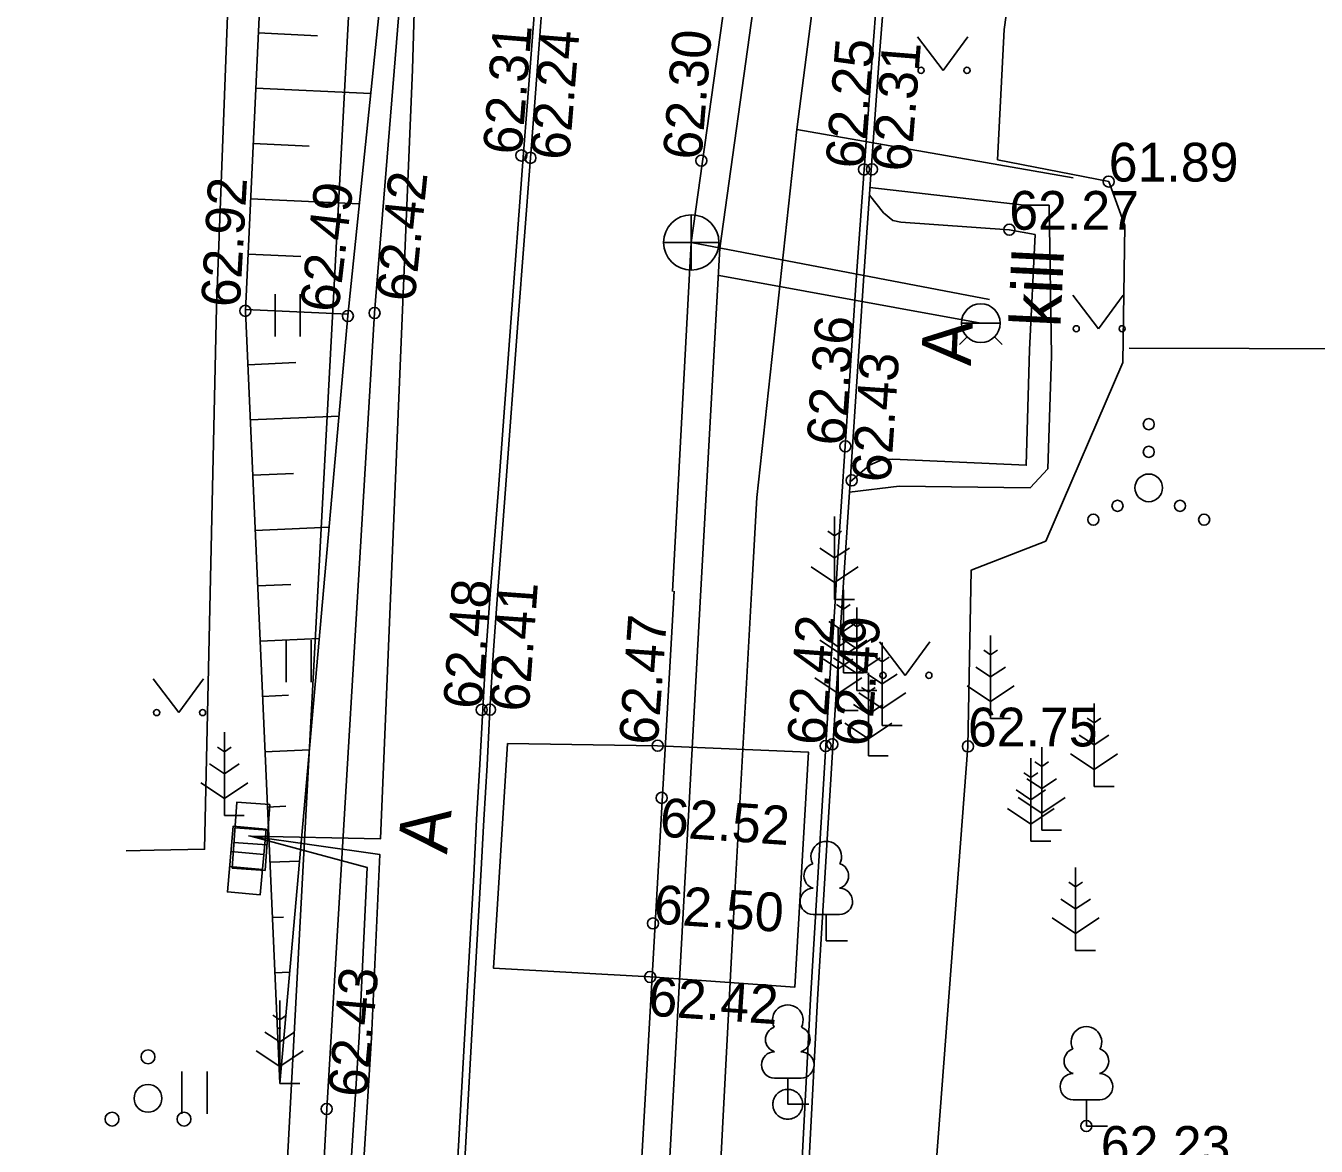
# Model space of a CAD drawing. Extents: x 641061 to 641498, y 6454023 to 6455094.
# Drawn here: x 641297.89 to 641321.2, y 6454374.28 to 6454394.52 of the extents above; entities that cross this region are included whole.
import ezdxf

# ---------------------------------------------------------------- set-up
doc = ezdxf.new("R2010")
doc.units = 0
for name, color, linetype in [('AED', 7, 'Continuous'), ('ELRAJATISMP', 7, 'Continuous'), ('HALJASTUS', 7, 'Continuous'), ('KKAEV', 7, 'Continuous'), ('KORGUS-EH2000', 7, 'Continuous'), ('KTRASS', 7, 'Continuous'), ('MPKAABEL', 7, 'Continuous'), ('MPOHULIIN', 7, 'Continuous'), ('PUU', 7, 'Continuous'), ('RELJEEF', 7, 'Continuous'), ('SITRASS', 7, 'Continuous'), ('TEE', 7, 'Continuous'), ('VKAEV', 7, 'Continuous'), ('VTRASS', 7, 'Continuous')]:
    doc.layers.add(name, color=color, linetype=linetype)

msp = doc.modelspace()

# ---------------------------------------------------------------- linework, layer by layer
at = {"layer": 'AED'}
msp.add_lwpolyline([(641302.177, 6454410.432), (641301.952, 6454405.881), (641301.334, 6454389.443), (641301.117, 6454379.646), (641300.208, 6454379.629), (641299.701, 6454379.62)], dxfattribs=at)
at = {"layer": 'ELRAJATISMP'}
for p, q in [((641302.262, 6454379.994), (641301.667, 6454380.036)), ((641302.243, 6454379.724), (641301.648, 6454379.766)), ((641302.187, 6454379.553), (641301.593, 6454379.606)), ((641302.163, 6454379.282), (641301.569, 6454379.335))]:
    msp.add_line(p, q, dxfattribs=at)
for points in [[(641302.295, 6454380.455), (641302.211, 6454379.263), (641301.615, 6454379.305), (641301.699, 6454380.497)], [(641302.228, 6454380.012), (641302.122, 6454378.823), (641301.528, 6454378.876), (641301.634, 6454380.065)]]:
    msp.add_lwpolyline(points, close=True, dxfattribs=at)
at = {"layer": 'HALJASTUS'}
for p, q in [((641313.997, 6454394.326), (641314.46, 6454393.719)), ((641314.46, 6454393.719), (641314.906, 6454394.326)), ((641302.389, 6454389.673), (641302.389, 6454388.911)), ((641302.845, 6454389.673), (641302.845, 6454388.911)), ((641316.8, 6454389.657), (641317.263, 6454389.05)), ((641317.263, 6454389.05), (641317.709, 6454389.657)), ((641302.588, 6454383.425), (641302.588, 6454382.663)), ((641303.044, 6454383.425), (641303.044, 6454382.663)), ((641313.31, 6454383.395), (641313.773, 6454382.788)), ((641313.773, 6454382.788), (641314.219, 6454383.395)), ((641300.189, 6454382.723), (641300.652, 6454382.116)), ((641300.652, 6454382.116), (641301.098, 6454382.723)), ((641300.707, 6454375.629), (641300.707, 6454374.867)), ((641301.163, 6454375.629), (641301.163, 6454374.867))]:
    msp.add_line(p, q, dxfattribs=at)
for points in [[(641317.737, 6454349.004), (641317.759, 6454349.225), (641317.32, 6454350.114), (641314.006, 6454351.156), (641312.911, 6454352.949), (641313.105, 6454354.31), (641313.294, 6454356.999), (641313.865, 6454367.848), (641314.905, 6454381.504), (641314.963, 6454384.687), (641316.312, 6454385.212), (641317.705, 6454388.439), (641317.739, 6454390.915), (641317.449, 6454391.71), (641315.44, 6454392.104), (641315.562, 6454394.454), (641316.306, 6454399.832), (641317.388, 6454402.972), (641318.062, 6454406.046)], [(641317.818, 6454388.7), (641326.495, 6454388.675), (641331.894, 6454389.289), (641338.246, 6454389.162), (641347.185, 6454389.594), (641353.448, 6454388.694), (641357.574, 6454386.947)]]:
    msp.add_lwpolyline(points, dxfattribs=at)
for centre, radius in [((641314.059, 6454393.719), 0.055), ((641314.888, 6454393.719), 0.055), ((641316.862, 6454389.05), 0.055), ((641317.691, 6454389.05), 0.055), ((641318.172, 6454387.326), 0.1), ((641318.172, 6454386.826), 0.1), ((641318.172, 6454386.176), 0.25), ((641317.607, 6454385.851), 0.1), ((641318.737, 6454385.851), 0.1), ((641317.172, 6454385.601), 0.1), ((641319.172, 6454385.601), 0.1), ((641313.372, 6454382.788), 0.055), ((641314.201, 6454382.788), 0.055), ((641300.251, 6454382.116), 0.055), ((641301.08, 6454382.116), 0.055)]:
    msp.add_circle(centre, radius, dxfattribs=at)
at = {"layer": 'KKAEV'}
for p, q in [((641309.908, 6454390.109), (641309.908, 6454391.109)), ((641309.408, 6454390.609), (641310.408, 6454390.609))]:
    msp.add_line(p, q, dxfattribs=at)
msp.add_circle((641309.908, 6454390.609), 0.5, dxfattribs=at)
at = {"layer": 'KORGUS-EH2000'}
for centre in [(641306.84, 6454392.181), (641307.003, 6454392.138), (641310.09, 6454392.088), (641313.029, 6454391.928), (641313.171, 6454391.929), (641317.449, 6454391.71), (641315.653, 6454390.839), (641301.854, 6454389.374), (641303.705, 6454389.281), (641304.187, 6454389.336), (641312.69, 6454386.926), (641312.806, 6454386.31), (641306.123, 6454382.165), (641306.271, 6454382.168), (641309.3, 6454381.517), (641312.337, 6454381.513), (641312.457, 6454381.542), (641314.905, 6454381.504), (641309.372, 6454380.575), (641309.216, 6454378.306), (641309.165, 6454377.339), (641303.323, 6454374.954), (641317.045, 6454374.645)]:
    msp.add_circle(centre, 0.1, dxfattribs=at)
at = {"layer": 'KTRASS'}
for points in [[(641309.908, 6454390.609), (641315.669, 6454431.812)], [(641309.568, 6454384.305), (641309.908, 6454390.609)], [(641309.908, 6454390.609), (641315.298, 6454389.576)], [(641307.264, 6454343.389), (641309.6, 6454384.307)]]:
    msp.add_lwpolyline(points, dxfattribs=at)
at = {"layer": 'MPKAABEL'}
for points in [[(641299.38, 6454442.946), (641298.62, 6454442.062), (641302.161, 6454441.018), (641304.291, 6454440.775), (641306.989, 6454440.468), (641311.159, 6454438.521), (641311.785, 6454437.579), (641310.575, 6454427.575), (641308.429, 6454417.727), (641305.621, 6454408.877), (641305.184, 6454404.461), (641304.871, 6454393.735), (641304.297, 6454379.836), (641301.955, 6454379.88)], [(641301.955, 6454379.88), (641304.054, 6454379.315), (641303.91, 6454376.251), (641303.092, 6454363.558), (641303.043, 6454358.851), (641302.676, 6454353.943), (641302.77, 6454339.843), (641302.155, 6454327.014), (641301.2, 6454314.509), (641299.394, 6454312.705), (641295.775, 6454312.259), (641294.258, 6454310.555), (641294.464, 6454306.021), (641294.067, 6454301.229), (641292.848, 6454301.478)], [(641313.691, 6454351.852), (641312.458, 6454351.266), (641303.099, 6454351.121), (641302.917, 6454353.941), (641303.317, 6454358.801), (641303.335, 6454363.568), (641304.131, 6454376.239), (641304.281, 6454379.553), (641301.913, 6454379.891)]]:
    msp.add_lwpolyline(points, dxfattribs=at)
at = {"layer": 'MPOHULIIN'}
msp.add_lwpolyline([(641291.277, 6454242.102), (641298.323, 6454283.777), (641300.247, 6454325.915), (641302.316, 6454368.417), (641304.51, 6454409.572), (641310.473, 6454456.209)], dxfattribs=at)
at = {"layer": 'PUU'}
for p, q in [((641312.497, 6454385.661), (641312.497, 6454384.161)), ((641312.497, 6454385.311), (641312.373, 6454385.394)), ((641312.621, 6454385.394), (641312.497, 6454385.311)), ((641312.497, 6454384.911), (641312.23, 6454385.089)), ((641312.764, 6454385.089), (641312.497, 6454384.911)), ((641312.073, 6454384.75), (641312.497, 6454384.468)), ((641312.497, 6454384.468), (641312.921, 6454384.75)), ((641312.857, 6454384.161), (641312.497, 6454384.161)), ((641312.657, 6454384.335), (641312.657, 6454382.835)), ((641312.657, 6454383.985), (641312.533, 6454384.068)), ((641312.781, 6454384.068), (641312.657, 6454383.985)), ((641312.899, 6454384.017), (641312.899, 6454382.517)), ((641312.657, 6454383.585), (641312.39, 6454383.763)), ((641312.924, 6454383.763), (641312.657, 6454383.585)), ((641312.899, 6454383.667), (641312.775, 6454383.75)), ((641313.023, 6454383.75), (641312.899, 6454383.667)), ((641312.562, 6454383.655), (641312.562, 6454382.155)), ((641315.315, 6454383.511), (641315.315, 6454382.011)), ((641312.233, 6454383.424), (641312.657, 6454383.142)), ((641312.562, 6454383.305), (641312.438, 6454383.388)), ((641312.686, 6454383.388), (641312.562, 6454383.305)), ((641312.899, 6454383.267), (641312.632, 6454383.445)), ((641312.657, 6454383.142), (641313.081, 6454383.424)), ((641313.166, 6454383.445), (641312.899, 6454383.267)), ((641313.359, 6454383.384), (641313.359, 6454381.884)), ((641315.315, 6454383.161), (641315.191, 6454383.244)), ((641315.439, 6454383.244), (641315.315, 6454383.161)), ((641312.562, 6454382.905), (641312.295, 6454383.083)), ((641312.475, 6454383.106), (641312.899, 6454382.824)), ((641312.829, 6454383.083), (641312.562, 6454382.905)), ((641312.899, 6454382.824), (641313.323, 6454383.106)), ((641313.359, 6454383.034), (641313.235, 6454383.117)), ((641313.483, 6454383.117), (641313.359, 6454383.034)), ((641313.017, 6454382.835), (641312.657, 6454382.835)), ((641313.359, 6454382.634), (641313.092, 6454382.812)), ((641313.107, 6454382.836), (641313.107, 6454381.336)), ((641313.626, 6454382.812), (641313.359, 6454382.634)), ((641315.315, 6454382.761), (641315.048, 6454382.939)), ((641315.582, 6454382.939), (641315.315, 6454382.761)), ((641312.138, 6454382.744), (641312.562, 6454382.462)), ((641312.562, 6454382.462), (641312.986, 6454382.744)), ((641313.107, 6454382.486), (641312.983, 6454382.569)), ((641313.231, 6454382.569), (641313.107, 6454382.486)), ((641314.891, 6454382.6), (641315.315, 6454382.318)), ((641315.315, 6454382.318), (641315.739, 6454382.6)), ((641313.259, 6454382.517), (641312.899, 6454382.517)), ((641312.935, 6454382.473), (641313.359, 6454382.191)), ((641313.359, 6454382.191), (641313.783, 6454382.473)), ((641312.922, 6454382.155), (641312.562, 6454382.155)), ((641313.107, 6454382.086), (641312.84, 6454382.264)), ((641313.374, 6454382.264), (641313.107, 6454382.086)), ((641317.184, 6454382.28), (641317.184, 6454380.78)), ((641312.683, 6454381.925), (641313.107, 6454381.643)), ((641313.107, 6454381.643), (641313.531, 6454381.925)), ((641313.719, 6454381.884), (641313.359, 6454381.884)), ((641315.675, 6454382.011), (641315.315, 6454382.011)), ((641317.184, 6454381.93), (641317.06, 6454382.013)), ((641317.308, 6454382.013), (641317.184, 6454381.93)), ((641301.474, 6454381.759), (641301.474, 6454380.259)), ((641317.184, 6454381.53), (641316.917, 6454381.708)), ((641317.451, 6454381.708), (641317.184, 6454381.53)), ((641301.474, 6454381.409), (641301.35, 6454381.492)), ((641301.598, 6454381.492), (641301.474, 6454381.409)), ((641316.238, 6454381.493), (641316.238, 6454379.993)), ((641316.76, 6454381.369), (641317.184, 6454381.087)), ((641317.184, 6454381.087), (641317.608, 6454381.369)), ((641301.474, 6454381.009), (641301.207, 6454381.187)), ((641301.741, 6454381.187), (641301.474, 6454381.009)), ((641313.467, 6454381.336), (641313.107, 6454381.336)), ((641316.042, 6454381.291), (641316.042, 6454379.791)), ((641316.238, 6454381.143), (641316.114, 6454381.226)), ((641316.362, 6454381.226), (641316.238, 6454381.143)), ((641316.042, 6454380.941), (641315.918, 6454381.024)), ((641316.238, 6454380.743), (641315.971, 6454380.921)), ((641316.166, 6454381.024), (641316.042, 6454380.941)), ((641316.505, 6454380.921), (641316.238, 6454380.743)), ((641301.05, 6454380.848), (641301.474, 6454380.566)), ((641301.474, 6454380.566), (641301.898, 6454380.848)), ((641316.042, 6454380.541), (641315.775, 6454380.719)), ((641316.309, 6454380.719), (641316.042, 6454380.541)), ((641317.544, 6454380.78), (641317.184, 6454380.78)), ((641315.814, 6454380.582), (641316.238, 6454380.3)), ((641316.238, 6454380.3), (641316.662, 6454380.582)), ((641301.834, 6454380.259), (641301.474, 6454380.259)), ((641315.618, 6454380.38), (641316.042, 6454380.098)), ((641316.042, 6454380.098), (641316.466, 6454380.38)), ((641316.598, 6454379.993), (641316.238, 6454379.993)), ((641316.402, 6454379.791), (641316.042, 6454379.791)), ((641316.85, 6454379.318), (641316.85, 6454377.818)), ((641316.85, 6454378.968), (641316.726, 6454379.051)), ((641316.974, 6454379.051), (641316.85, 6454378.968)), ((641316.85, 6454378.568), (641316.583, 6454378.746)), ((641317.117, 6454378.746), (641316.85, 6454378.568)), ((641312.587, 6454378.467), (641312.107, 6454378.467)), ((641312.347, 6454377.992), (641312.347, 6454378.467)), ((641316.426, 6454378.407), (641316.85, 6454378.125)), ((641316.85, 6454378.125), (641317.274, 6454378.407)), ((641312.727, 6454377.992), (641312.347, 6454377.992)), ((641317.21, 6454377.818), (641316.85, 6454377.818)), ((641302.475, 6454376.914), (641302.475, 6454375.414)), ((641302.475, 6454376.564), (641302.351, 6454376.647)), ((641302.599, 6454376.647), (641302.475, 6454376.564)), ((641302.475, 6454376.164), (641302.208, 6454376.342)), ((641302.742, 6454376.342), (641302.475, 6454376.164)), ((641302.051, 6454376.003), (641302.475, 6454375.721)), ((641302.475, 6454375.721), (641302.899, 6454376.003)), ((641302.835, 6454375.414), (641302.475, 6454375.414)), ((641311.891, 6454375.513), (641311.411, 6454375.513)), ((641311.651, 6454375.038), (641311.651, 6454375.513)), ((641317.285, 6454375.12), (641316.805, 6454375.12)), ((641317.045, 6454374.645), (641317.045, 6454375.12)), ((641312.031, 6454375.038), (641311.651, 6454375.038)), ((641317.425, 6454374.645), (641317.045, 6454374.645))]:
    msp.add_line(p, q, dxfattribs=at)
msp.add_lwpolyline([(641311.921, 6454375.038), (641311.92, 6454375.062), (641311.917, 6454375.085), (641311.911, 6454375.108), (641311.904, 6454375.131), (641311.895, 6454375.152), (641311.884, 6454375.173), (641311.872, 6454375.193), (641311.857, 6454375.212), (641311.842, 6454375.229), (641311.824, 6454375.245), (641311.806, 6454375.259), (641311.786, 6454375.272), (641311.765, 6454375.283), (641311.743, 6454375.292), (641311.721, 6454375.299), (641311.698, 6454375.304), (641311.674, 6454375.307), (641311.651, 6454375.308), (641311.627, 6454375.307), (641311.604, 6454375.304), (641311.581, 6454375.299), (641311.558, 6454375.292), (641311.537, 6454375.283), (641311.516, 6454375.272), (641311.496, 6454375.259), (641311.477, 6454375.245), (641311.46, 6454375.229), (641311.444, 6454375.212), (641311.43, 6454375.193), (641311.417, 6454375.173), (641311.406, 6454375.152), (641311.397, 6454375.131), (641311.39, 6454375.108), (641311.385, 6454375.085), (641311.382, 6454375.062), (641311.381, 6454375.038), (641311.382, 6454375.015), (641311.385, 6454374.991), (641311.39, 6454374.969), (641311.397, 6454374.946), (641311.406, 6454374.924), (641311.417, 6454374.903), (641311.43, 6454374.884), (641311.444, 6454374.865), (641311.46, 6454374.848), (641311.477, 6454374.832), (641311.496, 6454374.817), (641311.516, 6454374.805), (641311.537, 6454374.794), (641311.558, 6454374.785), (641311.581, 6454374.778), (641311.604, 6454374.773), (641311.627, 6454374.769), (641311.651, 6454374.768), (641311.674, 6454374.769), (641311.698, 6454374.773), (641311.721, 6454374.778), (641311.743, 6454374.785), (641311.765, 6454374.794), (641311.786, 6454374.805), (641311.806, 6454374.817), (641311.824, 6454374.832), (641311.842, 6454374.848), (641311.857, 6454374.865), (641311.872, 6454374.884), (641311.884, 6454374.903), (641311.895, 6454374.924), (641311.904, 6454374.946), (641311.911, 6454374.969), (641311.917, 6454374.991), (641311.92, 6454375.015)], close=True, dxfattribs=at)
for centre, radius in [((641300.095, 6454375.896), 0.125), ((641300.095, 6454375.146), 0.25), ((641299.445, 6454374.771), 0.125), ((641300.745, 6454374.771), 0.125)]:
    msp.add_circle(centre, radius, dxfattribs=at)
for centre, radius, start, end in [((641312.347, 6454379.512), 0.277, 332.5799, 207.4201), ((641312.177, 6454379.165), 0.233, 109.0217, 253.1415), ((641312.517, 6454379.165), 0.233, 286.8508, 70.9859), ((641312.11, 6454378.704), 0.238, 90.0016, 269.3953), ((641312.584, 6454378.704), 0.238, 270.6047, 89.9984), ((641311.651, 6454376.558), 0.277, 332.5799, 207.4201), ((641311.481, 6454376.211), 0.233, 109.0217, 253.1415), ((641311.821, 6454376.211), 0.233, 286.8508, 70.9859), ((641317.045, 6454376.165), 0.277, 332.5799, 207.4201), ((641316.875, 6454375.818), 0.233, 109.0217, 253.1415), ((641317.215, 6454375.818), 0.233, 286.8508, 70.9859), ((641311.414, 6454375.75), 0.238, 90.0016, 269.3953), ((641311.888, 6454375.75), 0.238, 270.6047, 89.9984), ((641316.808, 6454375.357), 0.238, 90.0016, 269.3953), ((641317.282, 6454375.357), 0.238, 270.6047, 89.9984)]:
    msp.add_arc(centre, radius, start, end, dxfattribs=at)
at = {"layer": 'RELJEEF'}
for points in [[(641302.692, 6454410.536), (641302.79, 6454409.921), (641302.618, 6454405.816), (641301.854, 6454389.374), (641302.475, 6454375.414)], [(641302.475, 6454375.414), (641303.705, 6454389.281), (641305.826, 6454409.851), (641306.079, 6454410.36)], [(641302.087, 6454394.395), (641303.155, 6454394.345)], [(641302.041, 6454393.396), (641304.119, 6454393.299)], [(641301.994, 6454392.397), (641303.006, 6454392.35)], [(641301.948, 6454391.398), (641303.914, 6454391.307)], [(641301.902, 6454390.399), (641302.856, 6454390.355)], [(641301.855, 6454389.4), (641303.708, 6454389.314)], [(641301.897, 6454388.401), (641302.766, 6454388.44)], [(641301.942, 6454387.402), (641303.545, 6454387.473)], [(641301.986, 6454386.403), (641302.721, 6454386.436)], [(641302.031, 6454385.404), (641303.366, 6454385.464)], [(641302.075, 6454384.405), (641302.676, 6454384.432)], [(641302.119, 6454383.406), (641303.188, 6454383.454)], [(641302.164, 6454382.407), (641302.631, 6454382.428)], [(641302.208, 6454381.408), (641303.01, 6454381.444)], [(641302.253, 6454380.409), (641302.587, 6454380.424)], [(641302.297, 6454379.41), (641302.832, 6454379.434)], [(641302.342, 6454378.411), (641302.542, 6454378.42)], [(641302.386, 6454377.412), (641302.653, 6454377.424)], [(641302.431, 6454376.413), (641302.497, 6454376.416)]]:
    msp.add_lwpolyline(points, dxfattribs=at)
at = {"layer": 'SITRASS'}
for points in [[(641319.5, 6454445.308), (641319.4, 6454444.326), (641318.132, 6454436.501), (641316.104, 6454423.343), (641315.166, 6454416.094), (641314.189, 6454409.283), (641313.44, 6454405.26), (641311.815, 6454392.649), (641311.091, 6454386), (641311.001, 6454384.384)], [(641311.815, 6454392.649), (641316.804, 6454391.776)], [(641311.001, 6454384.384), (641310.686, 6454378.746), (641310.065, 6454366.766), (641309.642, 6454359.593), (641312.309, 6454355.414), (641312.496, 6454355.121), (641312.591, 6454354.768)]]:
    msp.add_lwpolyline(points, dxfattribs=at)
at = {"layer": 'TEE'}
for points in [[(641309.77, 6454446.592), (641309.794, 6454446.017), (641309.073, 6454438.523), (641307.347, 6454421.955), (641306.695, 6454416.01), (641302.901, 6454416.069), (641302.692, 6454410.536), (641306.079, 6454410.36), (641305.806, 6454407.559), (641305.59, 6454405.454), (641305.434, 6454404.022), (641305.102, 6454400.596), (641304.187, 6454389.336), (641303.323, 6454374.954), (641302.952, 6454367.982), (641302.028, 6454351.123), (641301.747, 6454346.435), (641301.603, 6454344.346), (641301.427, 6454340.152), (641300.419, 6454322.99)], [(641315.294, 6454413.844), (641314.665, 6454407.863), (641314.598, 6454407.134), (641314.44, 6454405.863), (641314.221, 6454403.875), (641314.02, 6454401.884), (641313.912, 6454400.896), (641313.719, 6454398.902), (641313.459, 6454395.919), (641313.303, 6454393.926), (641313.159, 6454391.919), (641313.017, 6454389.918), (641312.82, 6454386.917), (641312.688, 6454384.92), (641312.624, 6454383.922), (641312.554, 6454382.922), (641312.467, 6454381.505), (641312.37, 6454379.927), (641312.311, 6454378.926), (641312.189, 6454376.93), (641312.033, 6454373.93)], [(641311.903, 6454373.937), (641312.059, 6454376.937), (641312.181, 6454378.934), (641312.24, 6454379.935), (641312.337, 6454381.513), (641312.424, 6454382.931), (641312.494, 6454383.931), (641312.558, 6454384.928), (641312.69, 6454386.926), (641312.887, 6454389.927), (641313.029, 6454391.928), (641313.173, 6454393.936), (641313.329, 6454395.93), (641313.59, 6454398.914), (641313.783, 6454400.909), (641313.891, 6454401.898), (641314.092, 6454403.888), (641314.301, 6454405.879), (641314.432, 6454406.901), (641314.844, 6454410.862)], [(641305.362, 6454368.189), (641305.865, 6454377.181), (641305.978, 6454379.178), (641306.031, 6454380.183), (641306.09, 6454381.175), (641306.141, 6454382.175), (641306.2, 6454383.17), (641306.272, 6454384.17), (641306.423, 6454386.159), (641306.647, 6454389.164), (641306.873, 6454392.148), (641306.952, 6454393.153), (641307.176, 6454396.138)], [(641307.306, 6454396.128), (641307.082, 6454393.143), (641307.003, 6454392.138), (641306.777, 6454389.154), (641306.553, 6454386.149), (641306.402, 6454384.16), (641306.33, 6454383.161), (641306.271, 6454382.168), (641306.22, 6454381.168), (641306.161, 6454380.176), (641306.108, 6454379.171), (641305.995, 6454377.174), (641305.492, 6454368.182)], [(641313.136, 6454391.604), (641315.92, 6454391.281), (641316.372, 6454391.283), (641316.414, 6454388.558), (641316.349, 6454386.522), (641316.028, 6454386.179), (641313.664, 6454386.208), (641312.766, 6454386.097)], [(641312.778, 6454386.286), (641313.125, 6454386.584), (641313.365, 6454386.686), (641313.549, 6454386.694), (641315.958, 6454386.583), (641316.018, 6454388.667), (641316.119, 6454390.753), (641315.653, 6454390.839), (641313.691, 6454390.977), (641313.546, 6454391.006), (641313.382, 6454391.144), (641313.126, 6454391.464)]]:
    msp.add_lwpolyline(points, dxfattribs=at)
msp.add_lwpolyline([(641306.589, 6454381.555), (641306.336, 6454377.496), (641309.165, 6454377.339), (641311.78, 6454377.157), (641312.026, 6454381.399), (641309.3, 6454381.517)], close=True, dxfattribs=at)
at = {"layer": 'VKAEV'}
for p, q in [((641314.788, 6454389.151), (641315.488, 6454389.151)), ((641314.891, 6454388.904), (641314.751, 6454388.764)), ((641315.385, 6454388.904), (641315.525, 6454388.764))]:
    msp.add_line(p, q, dxfattribs=at)
msp.add_circle((641315.138, 6454389.151), 0.35, dxfattribs=at)
at = {"layer": 'VTRASS'}
for points in [[(641300.25, 6454603.38), (641304.019, 6454568.308), (641304.12, 6454567.469), (641304.149, 6454567.219), (641309.514, 6454522.277), (641314.139, 6454481.247), (641319.013, 6454448.14), (641318.57, 6454445.597), (641316.248, 6454432.285), (641310.421, 6454390.504), (641310.081, 6454384.333), (641307.786, 6454342.531), (641306.29, 6454309.585)], [(641310.414, 6454390.014), (641315.138, 6454389.151)]]:
    msp.add_lwpolyline(points, dxfattribs=at)

# ---------------------------------------------------------------- texts
at = {"layer": 'KORGUS-EH2000'}
for s, rotation, p in [('62.31', 85.38, (641306.84, 6454392.181)), ('62.30', 85.38, (641310.09, 6454392.088)), ('62.24', 85.38, (641307.701, 6454392.082)), ('62.25', 85.38, (641313.029, 6454391.928)), ('62.31', 85.38, (641313.869, 6454391.873)), (' 62.42 ', 84.21, (641304.883, 6454389.265)), (' 62.92 ', 86.74, (641301.737, 6454389.168)), (' 62.49 ', 83.25, (641303.5, 6454389.069)), ('62.36', 86.07, (641312.69, 6454386.926)), ('62.43', 86.07, (641313.504, 6454386.262)), ('62.48', 85.84, (641306.123, 6454382.165)), ('62.41', 85.84, (641306.969, 6454382.117)), ('62.47', 85.84, (641309.3, 6454381.517)), ('62.42', 85.84, (641312.337, 6454381.513)), ('62.49', 85.84, (641313.155, 6454381.491)), ('62.52', 356.17, (641309.325, 6454379.877)), ('62.50', 356.17, (641309.216, 6454378.306)), (' 62.43 ', 84.73, (641304.02, 6454374.89)), ('62.42', 356.17, (641309.118, 6454376.641))]:
    msp.add_text(s, height=0.7, rotation=rotation, dxfattribs=at).set_placement(p)
for s, p in [('61.89', (641317.449, 6454391.71)), ('62.27', (641315.653, 6454390.839)), ('62.75', (641314.905, 6454381.504)), (' 62.23 ', (641317.045, 6454373.945))]:
    msp.add_text(s, height=0.7, dxfattribs=at).set_placement(p)
at = {"layer": 'TEE'}
for s, rotation, p in [('kill', 87.228, (641316.575, 6454389.064)), ('A', 87.228, (641314.957, 6454388.372)), ('A', 83.8946, (641305.495, 6454379.547))]:
    msp.add_text(s, height=0.9, rotation=rotation, dxfattribs=at).set_placement(p)

doc.saveas('drawing.dxf')
